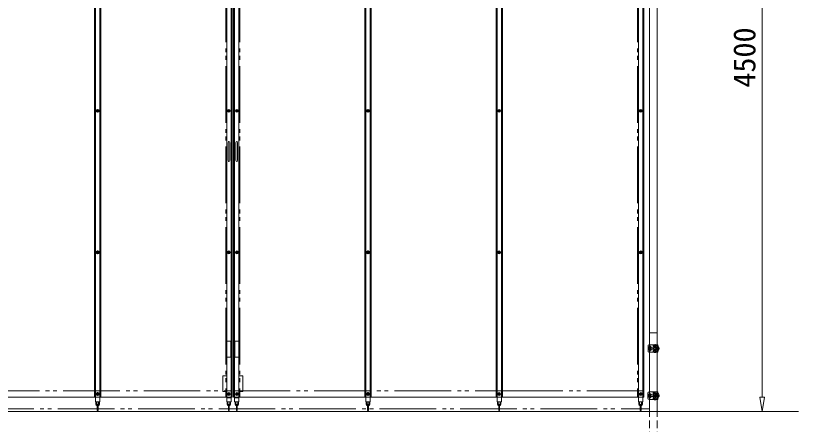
# Model space of a CAD drawing. Units: millimetres, scale not verified. Extents: x -9305 to 9305, y -6415 to 6415.
# Drawn here: x -5863 to -883, y -3465 to -868 of the extents above; entities that cross this region are included whole.
import ezdxf
from ezdxf.enums import TextEntityAlignment as Align

# ---------------------------------------------------------------- set-up
doc = ezdxf.new("R2010")
doc.units = ezdxf.units.MM
doc.header["$LTSCALE"] = 40
doc.linetypes.add('DASHED1', pattern=[1.8, 1.2, -0.6])
doc.linetypes.add('DOUBLE_CHAIN2', pattern=[12.8, 9, -1, 0.6, -0.6, 0.6, -1])
for name, color, linetype, lineweight in [('0-0_0', 134, 'Continuous', 18), ('0-4_CLGS-54', 134, 'Continuous', 18), ('0-A_寸法', 134, 'Continuous', 18)]:
    doc.layers.add(name, color=color, linetype=linetype, lineweight=lineweight)
doc.styles.add('ＭＳ ゴシック', font='')
doc.styles.get('ＭＳ ゴシック').set_extended_font_data('MS Gothic')

msp = doc.modelspace()

# ---------------------------------------------------------------- linework, layer by layer
at = {"layer": '0-0_0'}
for p, q in [((-1113.4, 1025.09), (-1113.4, -3293.34)), ((-1128.4, -3293.34), (-1113.4, -3383.34)), ((-1128.4, -3293.34), (-1098.4, -3293.34)), ((-1113.4, -3383.34), (-1098.4, -3293.34)), ((-1779.26, -3383.34), (-1112.4, -3383.34))]:
    msp.add_line(p, q, dxfattribs=at)
at = {"layer": '0-4_CLGS-54'}
for p, q in [((-1829.86, -3383.34), (-1829.86, 1039.79)), ((-1781.26, 1038.9), (-1781.26, -3383.34)), ((-5355.04, 901.35), (-5355.04, -3322.61)), ((-5327.84, 901.35), (-5327.84, -3322.61)), ((-4519.94, 901.35), (-4519.94, -3322.61)), ((-4492.74, 901.35), (-4492.74, -3322.61)), ((-4469.94, 901.35), (-4469.94, -3322.61)), ((-4442.74, 901.35), (-4442.74, -3322.61)), ((-3634.84, 901.35), (-3634.84, -3322.61)), ((-3607.64, 901.35), (-3607.64, -3322.61)), ((-2799.84, 901.35), (-2799.84, -3322.61)), ((-2772.64, 901.35), (-2772.64, -3322.61)), ((-1900.16, 901.35), (-1900.16, -3322.61)), ((-1872.96, 901.35), (-1872.96, -3322.61)), ((-5361.44, 347.39), (-5361.44, -3292.61)), ((-5321.54, 347.39), (-5321.54, -3292.61)), ((-4486.44, 347.39), (-4486.44, -3292.61)), ((-4476.34, 347.39), (-4476.34, -3292.61)), ((-3641.24, 347.39), (-3641.24, -3292.61)), ((-3601.34, 347.39), (-3601.34, -3292.61)), ((-2806.24, 347.39), (-2806.24, -3292.61)), ((-2766.24, 347.39), (-2766.24, -3292.61)), ((-1866.24, 347.39), (-1866.24, -3292.61)), ((-4511.34, -1673.61), (-4511.34, -1789.61)), ((-4501.34, -1673.61), (-4501.34, -1789.61)), ((-4461.34, -1673.61), (-4461.34, -1789.61)), ((-4451.34, -1673.61), (-4451.34, -1789.61)), ((-1839.37, -2965.34), (-1839.37, -3001.34)), ((-1839, -2975.96), (-1839, -2993.96)), ((-1836.17, -2988.34), (-1836.17, -2978.34)), ((-1819.37, -2973.34), (-1835.38, -2974.14)), ((-1819.21, -2976.54), (-1835.22, -2977.34)), ((-1834.67, -2988.34), (-1834.67, -2978.34)), ((-1788.91, -2978.34), (-1834.67, -2978.34)), ((-1829.37, -2960.34), (-1834.37, -2960.34)), ((-1830.87, -2973.52), (-1830.87, -2973.92)), ((-1830.87, -2978.34), (-1830.87, -2977.12)), ((-1827.87, -2997.17), (-1827.87, -2968.02)), ((-1824.87, -2978.34), (-1824.87, -2976.82)), ((-1819.21, -2976.54), (-1819.37, -2973.34)), ((-1806.56, -2966.34), (-1806.56, -2968.03)), ((-1805.44, -2979.34), (-1789.06, -2979.34)), ((-1804.6, -2978.34), (-1805.39, -2979.35)), ((-1804.6, -2988.34), (-1805.39, -2987.34)), ((-1805.39, -2987.34), (-1789.01, -2987.34)), ((-1801.02, -2969.32), (-1804.91, -2968.63)), ((-1799.37, -2972.65), (-1803.26, -2971.97)), ((-1794.48, -2970.47), (-1801.02, -2969.32)), ((-1799.37, -2971.28), (-1799.37, -2977.34)), ((-1799.37, -2977.34), (-1789.52, -2977.34)), ((-1794.37, -2963.46), (-1794.37, -2956.34)), ((-1789.52, -2977.34), (-1789.52, -2976.35)), ((-1786.28, -2973.33), (-1788.51, -2976.55)), ((-1787.74, -2978.34), (-1781.67, -2978.32)), ((-1778.94, -2973.35), (-1786.28, -2973.33)), ((-1778.94, -2973.35), (-1777.73, -2975.06)), ((-1778.46, -2979.34), (-1768.33, -2979.34)), ((-1778.46, -2987.34), (-1768.58, -2987.34)), ((-1777.73, -2975.06), (-1777.73, -2991.62)), ((-1777.67, -2978.34), (-1769.3, -2978.34)), ((-1777.57, -2959.59), (-1777.57, -2966.19)), ((-1770.26, -2979.34), (-1770.26, -2987.34)), ((-1769.3, -2978.34), (-1768.33, -2979.69)), ((-1769.3, -2978.34), (-1769.3, -2988.34)), ((-1769.3, -2988.34), (-1768.33, -2986.99)), ((-1768.33, -2979.69), (-1768.33, -2986.99)), ((-1835.38, -2992.54), (-1819.37, -2993.34)), ((-1835.22, -2989.34), (-1819.21, -2990.14)), ((-1788.84, -2988.34), (-1834.67, -2988.34)), ((-1834.37, -3006.34), (-1829.37, -3006.34)), ((-1830.87, -2989.56), (-1830.87, -2988.34)), ((-1830.87, -2993.17), (-1830.87, -2992.76)), ((-1824.87, -2989.86), (-1824.87, -2988.34)), ((-1819.37, -2993.34), (-1819.21, -2990.14)), ((-1806.56, -3000.34), (-1806.56, -2998.65)), ((-1801.02, -2997.36), (-1804.91, -2998.05)), ((-1799.37, -2994.03), (-1803.26, -2994.71)), ((-1794.48, -2996.22), (-1801.02, -2997.36)), ((-1799.37, -2995.4), (-1799.37, -2989.34)), ((-1799.37, -2989.34), (-1789.52, -2989.34)), ((-1794.37, -3011.84), (-1794.37, -3003.34)), ((-1789.52, -2989.34), (-1789.52, -2990.34)), ((-1789.37, -3008.09), (-1789.37, -3006.85)), ((-1788.5, -2989.82), (-1786.28, -2993.33)), ((-1787.8, -2988.31), (-1781.67, -2988.32)), ((-1786.28, -2993.33), (-1778.94, -2993.33)), ((-1778.94, -2993.35), (-1777.73, -2991.62)), ((-1777.67, -2988.34), (-1769.3, -2988.34)), ((-1777.57, -3007.09), (-1777.57, -3000.48)), ((-2766.24, -3252.61), (-2741.24, -3252.61)), ((-1839.67, -3265.34), (-1839.67, -3301.34)), ((-1839.31, -3275.96), (-1839.31, -3293.96)), ((-1836.47, -3288.34), (-1836.47, -3278.34)), ((-1819.67, -3273.34), (-1835.68, -3274.14)), ((-1819.52, -3276.54), (-1835.52, -3277.34)), ((-1834.97, -3288.34), (-1834.97, -3278.34)), ((-1789.21, -3278.34), (-1834.97, -3278.34)), ((-1829.67, -3260.34), (-1834.67, -3260.34)), ((-1831.17, -3273.52), (-1831.17, -3273.92)), ((-1831.17, -3278.34), (-1831.17, -3277.12)), ((-1828.17, -3297.17), (-1828.17, -3268.02)), ((-1825.17, -3278.34), (-1825.17, -3276.82)), ((-1819.52, -3276.54), (-1819.67, -3273.34)), ((-1806.87, -3266.34), (-1806.87, -3268.03)), ((-1805.74, -3279.34), (-1789.36, -3279.34)), ((-1804.9, -3278.34), (-1805.69, -3279.35)), ((-1801.33, -3269.32), (-1805.22, -3268.63)), ((-1799.67, -3272.65), (-1803.56, -3271.97)), ((-1794.79, -3270.47), (-1801.33, -3269.32)), ((-1799.67, -3271.28), (-1799.67, -3277.34)), ((-1799.67, -3277.34), (-1789.82, -3277.34)), ((-1794.67, -3263.46), (-1794.67, -3256.34)), ((-1789.82, -3277.34), (-1789.83, -3276.35)), ((-1786.59, -3273.33), (-1788.81, -3276.55)), ((-1788.05, -3278.34), (-1781.98, -3278.32)), ((-1779.24, -3273.35), (-1786.59, -3273.33)), ((-1779.24, -3273.35), (-1778.04, -3275.06)), ((-1778.76, -3279.34), (-1768.64, -3279.34)), ((-1778.04, -3275.06), (-1778.04, -3291.62)), ((-1777.98, -3278.34), (-1769.6, -3278.34)), ((-1777.87, -3259.59), (-1777.87, -3266.19)), ((-1770.56, -3279.34), (-1770.56, -3287.34)), ((-1769.6, -3278.34), (-1768.64, -3279.69)), ((-1769.6, -3278.34), (-1769.6, -3288.34)), ((-1769.6, -3288.34), (-1768.64, -3286.99)), ((-1768.64, -3279.69), (-1768.64, -3286.99)), ((-7096.54, -3292.61), (-4486.44, -3292.61)), ((-5355.04, -3322.61), (-5327.84, -3322.61)), ((-5352.54, -3322.61), (-5352.54, -3337.61)), ((-5347.54, -3322.61), (-5347.54, -3337.61)), ((-5335.34, -3322.61), (-5335.34, -3337.61)), ((-5330.34, -3322.61), (-5330.34, -3337.61)), ((-4519.94, -3297.61), (-4492.74, -3297.61)), ((-4519.94, -3322.61), (-4492.74, -3322.61)), ((-4517.44, -3322.61), (-4517.44, -3337.61)), ((-4512.44, -3322.61), (-4512.44, -3337.61)), ((-4500.24, -3322.61), (-4500.24, -3337.61)), ((-4495.24, -3322.61), (-4495.24, -3337.61)), ((-4476.34, -3292.61), (-1866.24, -3292.61)), ((-4442.74, -3297.61), (-4469.94, -3297.61)), ((-4442.74, -3322.61), (-4469.94, -3322.61)), ((-4467.44, -3322.61), (-4467.44, -3337.61)), ((-4462.44, -3322.61), (-4462.44, -3337.61)), ((-4450.24, -3322.61), (-4450.24, -3337.61)), ((-4445.24, -3322.61), (-4445.24, -3337.61)), ((-3634.84, -3322.61), (-3607.64, -3322.61)), ((-3632.34, -3322.61), (-3632.34, -3337.61)), ((-3627.34, -3322.61), (-3627.34, -3337.61)), ((-3615.14, -3322.61), (-3615.14, -3337.61)), ((-3610.14, -3322.61), (-3610.14, -3337.61)), ((-2799.84, -3322.61), (-2772.64, -3322.61)), ((-2797.34, -3322.61), (-2797.34, -3337.61)), ((-2792.34, -3322.61), (-2792.34, -3337.61)), ((-2780.14, -3322.61), (-2780.14, -3337.61)), ((-2775.14, -3322.61), (-2775.14, -3337.61)), ((-1900.16, -3322.61), (-1872.96, -3322.61)), ((-1897.66, -3322.61), (-1897.66, -3337.61)), ((-1892.66, -3322.61), (-1892.66, -3337.61)), ((-1880.46, -3322.61), (-1880.46, -3337.61)), ((-1875.46, -3322.61), (-1875.46, -3337.61)), ((-1835.68, -3292.54), (-1819.67, -3293.34)), ((-1835.52, -3289.34), (-1819.52, -3290.14)), ((-1789.14, -3288.34), (-1834.97, -3288.34)), ((-1834.67, -3306.34), (-1829.67, -3306.34)), ((-1831.17, -3289.56), (-1831.17, -3288.34)), ((-1831.17, -3293.17), (-1831.17, -3292.76)), ((-1825.17, -3289.86), (-1825.17, -3288.34)), ((-1819.67, -3293.34), (-1819.52, -3290.14)), ((-1806.87, -3300.34), (-1806.87, -3298.65)), ((-1804.9, -3288.34), (-1805.69, -3287.34)), ((-1805.69, -3287.34), (-1789.31, -3287.34)), ((-1801.33, -3297.36), (-1805.22, -3298.05)), ((-1799.67, -3294.03), (-1803.56, -3294.71)), ((-1794.79, -3296.22), (-1801.33, -3297.36)), ((-1799.67, -3295.4), (-1799.67, -3289.34)), ((-1799.67, -3289.34), (-1789.82, -3289.34)), ((-1794.67, -3311.84), (-1794.67, -3303.34)), ((-1789.82, -3289.34), (-1789.83, -3290.34)), ((-1789.67, -3308.09), (-1789.67, -3306.85)), ((-1788.81, -3289.82), (-1786.59, -3293.33)), ((-1788.1, -3288.31), (-1781.98, -3288.32)), ((-1786.59, -3293.33), (-1779.25, -3293.33)), ((-1779.24, -3293.35), (-1778.03, -3291.62)), ((-1778.76, -3287.34), (-1768.88, -3287.34)), ((-1777.98, -3288.34), (-1769.6, -3288.34)), ((-1777.87, -3307.09), (-1777.87, -3300.48)), ((-882.94, -3383.34), (-7669.51, -3383.34)), ((-3137.06, -3383.34), (-5837.06, -3383.34)), ((-5343.94, -3340.11), (-5343.94, -3375.11)), ((-5338.94, -3340.11), (-5338.94, -3375.11)), ((-4508.84, -3340.11), (-4508.84, -3375.11)), ((-4503.84, -3340.11), (-4503.84, -3375.11)), ((-4458.84, -3340.11), (-4458.84, -3375.11)), ((-4453.84, -3340.11), (-4453.84, -3375.11)), ((-3623.74, -3340.11), (-3623.74, -3375.11)), ((-3618.74, -3340.11), (-3618.74, -3375.11)), ((-2788.74, -3340.11), (-2788.74, -3375.11)), ((-2783.74, -3340.11), (-2783.74, -3375.11)), ((-2237.06, -3383.34), (-882.94, -3383.34)), ((-1889.06, -3340.11), (-1889.06, -3375.11)), ((-1884.06, -3340.11), (-1884.06, -3375.11))]:
    msp.add_line(p, q, dxfattribs=at)
at = {"layer": '0-4_CLGS-54', "linetype": 'DOUBLE_CHAIN2'}
for p, q in [((-5361.54, 347.39), (-5361.54, -3292.61)), ((-5321.44, 347.39), (-5321.44, -3292.61)), ((-4526.44, 347.39), (-4526.44, -3292.61)), ((-4436.34, 347.39), (-4436.34, -3292.61)), ((-3641.34, 347.39), (-3641.34, -3292.61)), ((-3601.24, 347.39), (-3601.24, -3292.61)), ((-2806.24, 347.39), (-2806.24, -3292.61)), ((-2766.24, 347.39), (-2766.24, -3292.61)), ((-1906.24, 347.39), (-1906.24, -3292.61)), ((-4518.84, -2937.61), (-4518.84, -3037.61)), ((-4443.84, -2937.61), (-4443.84, -3037.61)), ((-1830.5, -2959.04), (-1782.5, -2959.04)), ((-4518.84, -3037.61), (-4493.84, -3037.61)), ((-4443.84, -3037.61), (-4468.84, -3037.61)), ((-1830.5, -3007.64), (-1782.5, -3007.64)), ((-4544.94, -3157.61), (-4544.94, -3257.61)), ((-4544.94, -3157.61), (-4519.94, -3157.61)), ((-4417.74, -3157.61), (-4442.74, -3157.61)), ((-4417.74, -3157.61), (-4417.74, -3257.61)), ((-7096.54, -3252.61), (-4486.44, -3252.61)), ((-4544.94, -3257.61), (-4519.94, -3257.61)), ((-4476.34, -3252.61), (-2766.24, -3252.61)), ((-4417.74, -3257.61), (-4442.74, -3257.61)), ((-2741.24, -3252.61), (-1866.24, -3252.61)), ((-1830.8, -3259.04), (-1782.8, -3259.04)), ((-1830.8, -3307.64), (-1782.8, -3307.64))]:
    msp.add_line(p, q, dxfattribs=at)
at = {"layer": '0-4_CLGS-54', "linetype": 'DASHED1'}
for p, q in [((-1829.86, -3369.82), (-1829.86, -4383.34)), ((-1781.26, -3369.82), (-1781.26, -4383.34))]:
    msp.add_line(p, q, dxfattribs=at)
at = {"layer": '0-4_CLGS-54', "linetype": 'DOUBLE_CHAIN2'}
for points in [[(-4518.84, -2937.61), (-4493.84, -2937.61), (-4493.84, -3037.61)], [(-4443.84, -2937.61), (-4468.84, -2937.61), (-4468.84, -3037.61)]]:
    msp.add_lwpolyline(points, dxfattribs=at)
at = {"layer": '0-4_CLGS-54'}
for points in [[(-1822.87, -2971.77), (-1822.87, -2972.77), (-1823.62, -2973.52), (-1832.12, -2973.52), (-1832.87, -2972.77), (-1832.87, -2971.77), (-1832.12, -2971.02), (-1823.62, -2971.02)], [(-1822.87, -2993.42), (-1822.87, -2993.17), (-1832.87, -2993.17), (-1832.87, -2993.42), (-1832.12, -2994.17), (-1823.62, -2994.17)], [(-1823.17, -3271.77), (-1823.17, -3272.77), (-1823.92, -3273.52), (-1832.42, -3273.52), (-1833.17, -3272.77), (-1833.17, -3271.77), (-1832.42, -3271.02), (-1823.92, -3271.02)], [(-1823.17, -3293.42), (-1823.17, -3293.17), (-1833.17, -3293.17), (-1833.17, -3293.42), (-1832.42, -3294.17), (-1823.92, -3294.17)]]:
    msp.add_lwpolyline(points, close=True, dxfattribs=at)
for points in [[(-1793.6, -2960.34), (-1799.37, -2960.34), (-1798.37, -2959.34), (-1790.37, -2959.34), (-1789.5, -2959.84)], [(-1793.6, -3006.34), (-1798.62, -3006.34), (-1799.37, -3007.09), (-1799.37, -3008.09), (-1798.62, -3008.84), (-1790.12, -3008.84), (-1789.37, -3008.09)], [(-1793.9, -3260.34), (-1799.67, -3260.34), (-1798.67, -3259.34), (-1790.67, -3259.34), (-1789.81, -3259.84)], [(-1793.9, -3306.34), (-1798.92, -3306.34), (-1799.67, -3307.09), (-1799.67, -3308.09), (-1798.92, -3308.84), (-1790.42, -3308.84), (-1789.67, -3308.09)]]:
    msp.add_lwpolyline(points, dxfattribs=at)
for centre, radius in [((-5341.54, -1472.61), 9), ((-5341.44, -1472.61), 9), ((-5341.44, -1472.61), 4.75), ((-5341.54, -1472.61), 4.5), ((-5341.44, -1472.61), 4.5), ((-4506.44, -1472.61), 9), ((-4506.34, -1472.61), 4.75), ((-4506.34, -1472.61), 4.75), ((-4506.44, -1472.61), 4.5), ((-4456.34, -1472.61), 9), ((-4456.34, -1472.61), 4.75), ((-4456.34, -1472.61), 4.5), ((-3621.34, -1472.61), 9), ((-3621.24, -1472.61), 9), ((-3621.24, -1472.61), 4.75), ((-3621.34, -1472.61), 4.5), ((-3621.24, -1472.61), 4.5), ((-2786.34, -1472.61), 9), ((-2786.24, -1472.61), 9), ((-2786.56, -1472.61), 4.75), ((-2786.24, -1472.61), 4.75), ((-2786.14, -1472.61), 4.75), ((-2786.34, -1472.61), 4.5), ((-2786.24, -1472.61), 4.5), ((-1886.24, -1472.61), 9), ((-1886.56, -1472.61), 4.75), ((-1886.14, -1472.61), 4.75), ((-1886.24, -1472.61), 4.5), ((-5341.54, -2372.61), 9), ((-5341.44, -2372.61), 9), ((-5341.44, -2372.61), 4.75), ((-5341.54, -2372.61), 4.5), ((-5341.44, -2372.61), 4.5), ((-4506.44, -2372.61), 9), ((-4506.34, -2372.61), 4.75), ((-4506.34, -2372.61), 4.75), ((-4506.44, -2372.61), 4.5), ((-4456.34, -2372.61), 9), ((-4456.34, -2372.61), 4.75), ((-4456.34, -2372.61), 4.5), ((-3621.34, -2372.61), 9), ((-3621.24, -2372.61), 9), ((-3621.24, -2372.61), 4.75), ((-3621.34, -2372.61), 4.5), ((-3621.24, -2372.61), 4.5), ((-2786.34, -2372.61), 9), ((-2786.24, -2372.61), 9), ((-2786.56, -2372.61), 4.75), ((-2786.24, -2372.61), 4.75), ((-2786.14, -2372.61), 4.75), ((-2786.34, -2372.61), 4.5), ((-2786.24, -2372.61), 4.5), ((-1886.24, -2372.61), 9), ((-1886.56, -2372.61), 4.75), ((-1886.14, -2372.61), 4.75), ((-1886.24, -2372.61), 4.5), ((-5341.54, -3272.61), 9), ((-5341.44, -3272.61), 9), ((-5341.44, -3272.61), 4.75), ((-5341.54, -3272.61), 4.5), ((-5341.44, -3272.61), 4.5), ((-4506.44, -3272.61), 9), ((-4506.34, -3272.61), 4.75), ((-4506.34, -3272.61), 4.75), ((-4506.44, -3272.61), 4.5), ((-4456.34, -3272.61), 9), ((-4456.34, -3272.61), 4.75), ((-4456.34, -3272.61), 4.5), ((-3621.34, -3272.61), 9), ((-3621.24, -3272.61), 9), ((-3621.24, -3272.61), 4.75), ((-3621.34, -3272.61), 4.5), ((-3621.24, -3272.61), 4.5), ((-2786.34, -3272.61), 9), ((-2786.24, -3272.61), 9), ((-2786.56, -3272.61), 4.75), ((-2786.24, -3272.61), 4.75), ((-2786.14, -3272.61), 4.75), ((-2786.34, -3272.61), 4.5), ((-2786.24, -3272.61), 4.5), ((-1886.24, -3272.61), 9), ((-1886.56, -3272.61), 4.75), ((-1886.14, -3272.61), 4.75), ((-1886.24, -3272.61), 4.5)]:
    msp.add_circle(centre, radius, dxfattribs=at)
for centre, radius, start, end in [((-4506.34, -1673.61), 5, 0, 180), ((-4456.34, -1673.61), 5, 0, 180), ((-4506.34, -1789.61), 5, 180, 0), ((-4456.34, -1789.61), 5, 180, 0), ((-1840, -2975.96), 1, 0, 90), ((-1834.37, -2965.34), 5, 90, 180), ((-1835.17, -2978.34), 4.2, 92.862, 180), ((-1835.17, -2978.34), 1, 92.862, 180), ((-1816.83, -2961.04), 12.56, 176.794, 258.343), ((-1811.42, -2983.34), 10.25, 150.771, 209.229), ((-1802.56, -2966.34), 4, 99.411, 180), ((-1804.56, -2966.66), 2, 180, 260.017), ((-1802.56, -2968.03), 4, 180, 260.017), ((-1733.66, -3911.89), 946.72, 92.659, 94.388), ((-1777.46, -2983.18), 28.24, 172.183, 188.468), ((-1776.83, -2983.18), 28.24, 170.12, 190.535), ((-1781.84, -3040.08), 80.6, 86.966, 105.577), ((-1801.37, -2971.28), 2, 0, 80.017), ((-1795.52, -2976.38), 6, 0.278, 80.017), ((-1761.06, -2983.18), 28.24, 166.425, 193.588), ((-1796.78, -2983.28), 10.3, 330.761, 28.637), ((-1792.17, -2972.76), 7.12, 308.389, 355.348), ((-1795.91, -2983.32), 15.09, 340.649, 19.351), ((-1789.47, -2970.94), 10.8, 316.626, 347.111), ((-1777.07, -2966.19), 0.5, 180, 253.628), ((-1778.78, -2972.03), 5.57, 0.612, 73.628), ((-1780.14, -2971.56), 6.94, 298.813, 356.622), ((-1840, -2993.96), 1, 270, 0), ((-1835.17, -2988.34), 4.2, 180, 267.138), ((-1834.37, -3001.34), 5, 180, 270), ((-1835.17, -2988.34), 1, 180, 267.138), ((-1816.83, -3005.64), 12.56, 101.657, 183.206), ((-1802.56, -2998.65), 4, 99.983, 180), ((-1804.56, -3000.02), 2, 99.983, 180), ((-1802.56, -3000.34), 4, 180, 260.589), ((-1770.72, -2752.6), 247.98, 261.986, 268.416), ((-1781.84, -2926.6), 80.6, 254.423, 273.034), ((-1801.37, -2995.4), 2, 279.983, 0), ((-1795.52, -2990.3), 6, 279.983, 359.722), ((-1790.62, -2993.1), 5.56, 357.566, 59.463), ((-1787.23, -2994.6), 8.38, 8.566, 48.462), ((-1777.07, -3000.48), 0.5, 106.372, 180), ((-1778.78, -2994.66), 5.57, 286.372, 359.388), ((-1780.14, -2995.12), 6.94, 3.378, 61.187), ((-1840.31, -3275.96), 1, 0, 90), ((-1834.67, -3265.34), 5, 90, 180), ((-1835.47, -3278.34), 4.2, 92.862, 180), ((-1835.47, -3278.34), 1, 92.862, 180), ((-1817.14, -3261.04), 12.56, 176.794, 258.343), ((-1811.72, -3283.34), 10.25, 150.771, 209.229), ((-1802.87, -3266.34), 4, 99.411, 180), ((-1804.87, -3266.66), 2, 180, 260.017), ((-1802.87, -3268.03), 4, 180, 260.017), ((-1733.96, -4211.89), 946.72, 92.659, 94.388), ((-1777.76, -3283.18), 28.24, 172.183, 188.468), ((-1777.13, -3283.18), 28.24, 170.12, 190.535), ((-1782.14, -3340.08), 80.6, 86.966, 105.577), ((-1801.67, -3271.28), 2, 0, 80.017), ((-1795.83, -3276.38), 6, 0.278, 80.017), ((-1761.36, -3283.18), 28.24, 166.425, 193.588), ((-1797.09, -3283.28), 10.3, 330.761, 28.637), ((-1792.47, -3272.76), 7.12, 308.389, 355.348), ((-1796.21, -3283.32), 15.09, 340.649, 19.351), ((-1789.77, -3270.94), 10.8, 316.626, 347.111), ((-1777.37, -3266.19), 0.5, 180, 253.628), ((-1779.08, -3272.03), 5.57, 0.612, 73.628), ((-1780.44, -3271.56), 6.94, 298.813, 356.622), ((-1840.31, -3293.96), 1, 270, 0), ((-1835.47, -3288.34), 4.2, 180, 267.138), ((-1834.67, -3301.34), 5, 180, 270), ((-1835.47, -3288.34), 1, 180, 267.138), ((-1817.14, -3305.64), 12.56, 101.657, 183.206), ((-1802.87, -3298.65), 4, 99.983, 180), ((-1804.87, -3300.02), 2, 99.983, 180), ((-1802.87, -3300.34), 4, 180, 260.589), ((-1771.02, -3052.6), 247.98, 261.986, 268.416), ((-1782.14, -3226.6), 80.6, 254.423, 273.034), ((-1801.67, -3295.4), 2, 279.983, 0), ((-1795.83, -3290.3), 6, 279.983, 359.722), ((-1790.92, -3293.1), 5.56, 357.566, 59.463), ((-1787.53, -3294.6), 8.38, 8.566, 48.462), ((-1777.37, -3300.48), 0.5, 106.372, 180), ((-1779.08, -3294.66), 5.57, 286.372, 359.388), ((-1780.44, -3295.12), 6.94, 3.378, 61.187), ((-5341.44, -3337.61), 11.1, 180, 256.984), ((-5341.44, -3337.61), 6.1, 180, 245.805), ((-5341.44, -3340.11), 2.5, 0, 180), ((-5341.44, -3375.11), 2.5, 180, 0), ((-5341.44, -3337.61), 6.1, 294.195, 0), ((-5341.44, -3337.61), 11.1, 283.016, 0), ((-4506.34, -3337.61), 11.1, 180, 256.984), ((-4506.34, -3337.61), 6.1, 180, 245.805), ((-4506.34, -3340.11), 2.5, 0, 180), ((-4506.34, -3375.11), 2.5, 180, 0), ((-4506.34, -3337.61), 6.1, 294.195, 0), ((-4506.34, -3337.61), 11.1, 283.016, 0), ((-4456.34, -3337.61), 11.1, 180, 256.984), ((-4456.34, -3337.61), 6.1, 180, 245.805), ((-4456.34, -3340.11), 2.5, 0, 180), ((-4456.34, -3375.11), 2.5, 180, 0), ((-4456.34, -3337.61), 11.1, 283.016, 0), ((-4456.34, -3337.61), 6.1, 294.195, 0), ((-3621.24, -3337.61), 11.1, 180, 256.984), ((-3621.24, -3337.61), 6.1, 180, 245.805), ((-3621.24, -3340.11), 2.5, 0, 180), ((-3621.24, -3375.11), 2.5, 180, 0), ((-3621.24, -3337.61), 6.1, 294.195, 0), ((-3621.24, -3337.61), 11.1, 283.016, 0), ((-2786.24, -3337.61), 11.1, 180, 256.984), ((-2786.24, -3337.61), 6.1, 180, 245.805), ((-2786.24, -3340.11), 2.5, 0, 180), ((-2786.24, -3375.11), 2.5, 180, 0), ((-2786.24, -3337.61), 6.1, 294.195, 0), ((-2786.24, -3337.61), 11.1, 283.016, 0), ((-1886.56, -3337.61), 11.1, 180, 256.984), ((-1886.56, -3337.61), 6.1, 180, 245.805), ((-1886.56, -3340.11), 2.5, 0, 180), ((-1886.56, -3375.11), 2.5, 180, 0), ((-1886.56, -3337.61), 6.1, 294.195, 0), ((-1886.56, -3337.61), 11.1, 283.016, 0)]:
    msp.add_arc(centre, radius, start, end, dxfattribs=at)
at = {"layer": '0-A_寸法'}
msp.add_line((-1781.26, -2883.34), (-1829.86, -2883.34), dxfattribs=at)
at = {"layer": '0-A_寸法', "linetype": 'DOUBLE_CHAIN2'}
msp.add_line((-7131.24, -3367.75), (-1829.86, -3367.75), dxfattribs=at)

# ---------------------------------------------------------------- texts
at = {"layer": '0-0_0', "style": 'ＭＳ ゴシック'}
msp.add_text('4500', height=140.8, rotation=90, dxfattribs=at).set_placement((-1113.8, -1326.13), align=Align.BOTTOM_LEFT)

doc.saveas('drawing.dxf')
